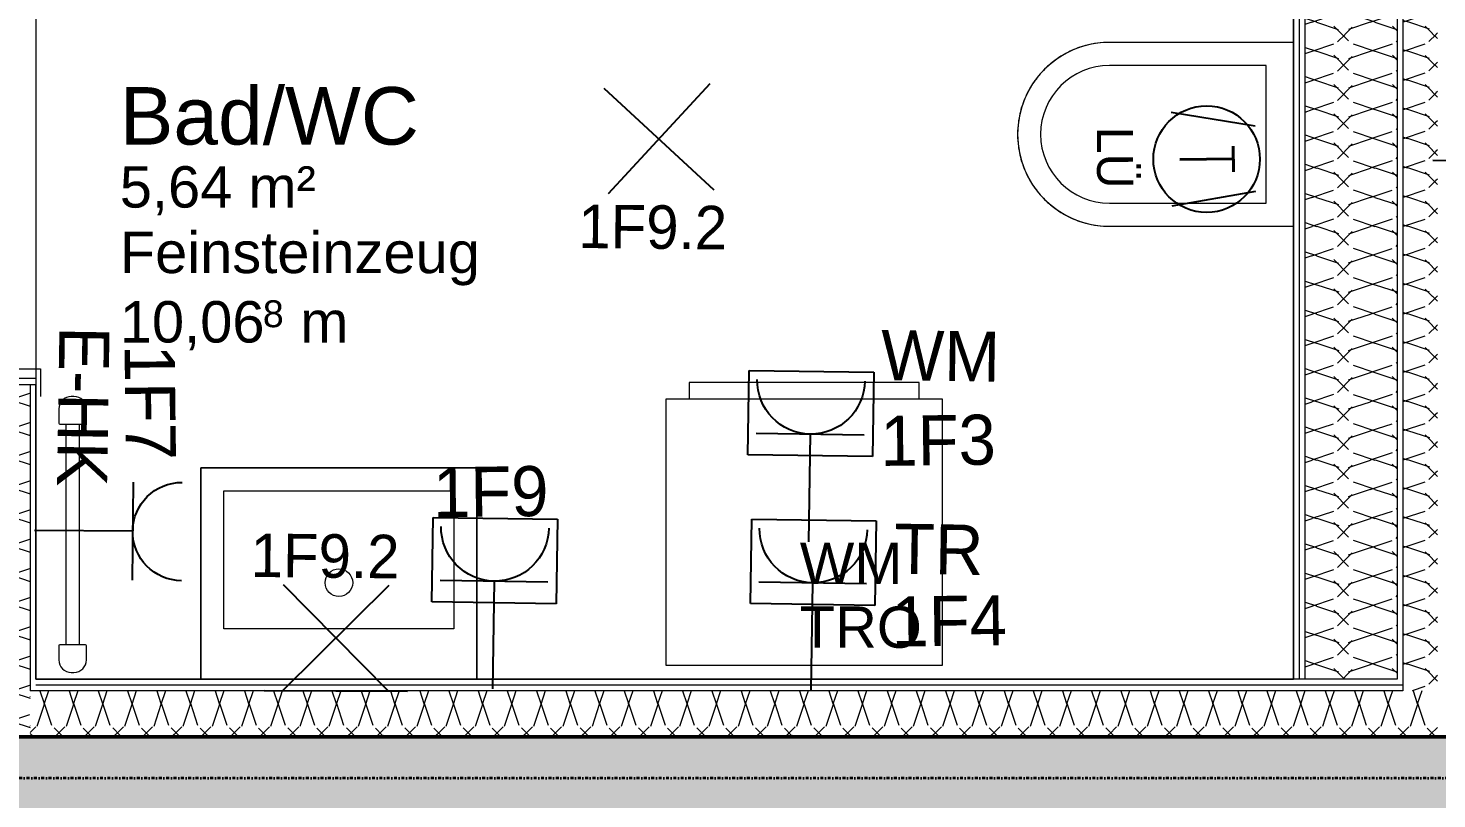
# Model space of a CAD drawing. Header units: metres. Extents: x -15638 to 29611, y -11908 to 29644.
# Drawn here: x 14869 to 17930, y 7598 to 9274 of the extents above; entities that cross this region are included whole.
import ezdxf
from ezdxf.enums import TextEntityAlignment as Align

# ---------------------------------------------------------------- set-up
doc = ezdxf.new("R2010")
doc.units = ezdxf.units.M
doc.linetypes.add('Strich Punkt Mittel', pattern=[0.015875, 0.00635, -0.004763, 0, -0.004763])
for name, color, linetype, lineweight in [('A_Decken', 8, 'Continuous', 13), ('A_Raeume_', 7, 'Continuous', 5), ('A_Raeume_Beschriftung_', 7, 'Continuous', 9), ('A_Raster_', 1, 'Continuous', 9), ('A_Sanitaer', 3, 'Continuous', 13), ('A_Tueren', 31, 'Continuous', 13), ('A_Waende', 7, 'Continuous', 13), ('M-EQPM', 50, 'Continuous', 5), ('Text', 130, 'Continuous', 9)]:
    doc.layers.add(name, color=color, linetype=linetype, lineweight=lineweight)
doc.layers.add('E_Steckdose+Schalter', color=150, linetype='Continuous', true_color=0x0b6cf4)
doc.styles.add('Arial_2', font='arial.ttf', dxfattribs={"height": 0.09})
doc.styles.add('Arial_3', font='arial.ttf', dxfattribs={"height": 0.125})
doc.styles.add('Arial_4', font='arial.ttf', dxfattribs={"height": 0.05849})
doc.styles.add('ET_LEGENDE - Wohnung$0$ROMANS', font='romans.shx', dxfattribs={"width": 0.6})

# ---------------------------------------------------------------- blocks, each defined once
blk = doc.blocks.new('*U557')
for p, q in [((-70.7, -70.7), (70.7, 70.7)), ((70.7, -70.7), (-70.7, 70.7))]:
    blk.add_line(p, q)
at = {"style": 'ET_LEGENDE - Wohnung$0$ROMANS', "width": 0.6, "flags": 1}
for tag, p in [('RAUMBUCHNUMMER', (0, -400)), ('ANLAGE', (0, -550))]:
    blk.add_attdef(tag, text='', height=100, dxfattribs=at).set_placement(p, align=Align.MIDDLE)
for tag, p in [('TEILANLAGE_NR', (0, -700)), ('KOMPONENTE', (0, -850)), ('KOMPONENTE_NR', (0, -1000)), ('BEZEICHNUNG', (0, -1150)), ('TYP', (0, -1300)), ('HERSTELLER', (0, -1450)), ('MODEL', (0, -1600)), ('LEISTUNG_MAX', (0, -1750)), ('SPEZIFISCH_1', (0, -1900)), ('SPEZIFISCH_2', (0, -2050)), ('SPEZIFISCH_3', (0, -2200)), ('SPEZIFISCH_4', (0, -2350)), ('SPEZIFISCH_5', (0, -2500)), ('GEWERKE_CODE', (0, -2650)), ('LV_POS', (0, -2800)), ('ZAEHLER', (0, -2950)), ('PLATZHALTER_1', (0, -3100)), ('PLATZHALTER_2', (0, -3250)), ('PLATZHALTER_3', (0, -3400)), ('JOBLISTE_VDMA', (0, -3550)), ('ET_SPEZIFISCH_1', (0, -3700)), ('ET_SPEZIFISCH_2', (0, -3850)), ('ET_SPEZIFISCH_3', (0, -4000)), ('ET_SPEZIFISCH_4', (0, -4150)), ('ET_SPEZIFISCH_5', (0, -4300)), ('ET_SPEZIFISCH_6', (0, -4450)), ('ET_SPEZIFISCH_7', (0, -4600))]:
    blk.add_attdef(tag, text='', height=100, dxfattribs=at).set_placement(p, align=Align.MIDDLE_CENTER)
blk = doc.blocks.new('*U572')
for p, q in [((71.8, 72.9), (-72.6, 72.9)), ((-72.6, 72.9), (-72.6, -25.1)), ((71.8, -25.1), (71.8, 72.9)), ((62.5, 0), (-62.5, 0)), ((0, 0), (0, -125)), ((-72.6, -25.1), (71.8, -25.1))]:
    blk.add_line(p, q)
blk.add_arc((0, 62.5), 62.5, 180, 0)
at = {"style": 'ET_LEGENDE - Wohnung$0$ROMANS', "width": 0.8, "flags": 1}
for tag, p in [('RAUMBUCHNUMMER', (0, -425)), ('ANLAGE', (0, -595.4)), ('TEILANLAGE_NR', (0, -755.5)), ('KOMPONENTE', (0, -901.3)), ('KOMPONENTE_NR', (0, -1063.3)), ('BEZEICHNUNG', (0, -1205.6)), ('TYP', (0, -1346.7)), ('HERSTELLER', (0, -1514.1)), ('MODEL', (0, -1677.3)), ('LEISTUNG_MAX', (0, -1851.5)), ('SPEZIFISCH_1', (0, -2012.8)), ('SPEZIFISCH_2', (0, -2200)), ('SPEZIFISCH_3', (0, -2374.2)), ('SPEZIFISCH_4', (0, -2548.5)), ('SPEZIFISCH_5', (0, -2722.7)), ('GEWERKE_CODE', (0, -2897)), ('LV_POS', (0, -3071.2)), ('ZAEHLER', (0, -3245.5)), ('PLATZHALTER_1', (0, -3419.7)), ('PLATZHALTER_2', (0, -3594)), ('PLATZHALTER_3', (0, -3768.2)), ('JOBLISTE_VDMA', (0, -3942.5))]:
    blk.add_attdef(tag, text='', height=100, dxfattribs=at).set_placement(p, align=Align.MIDDLE)
blk = doc.blocks.new('*U568')
for p, q in [((-61.1, 91.5), (-88.1, -65.9)), ((61.1, 91.4), (88.1, -65.9))]:
    blk.add_line(p, q)
blk.add_circle((0, 0), 100)
at = {"style": 'ET_LEGENDE - Wohnung$0$ROMANS', "width": 0.8}
blk.add_text('T', height=100, dxfattribs=at).set_placement((0, 0), align=Align.MIDDLE_CENTER)
at = {"style": 'ET_LEGENDE - Wohnung$0$ROMANS', "width": 0.6, "flags": 1}
for tag, p in [('RAUMBUCHNUMMER', (0, -400)), ('ANLAGE', (0, -550))]:
    blk.add_attdef(tag, text='', height=100, dxfattribs=at).set_placement(p, align=Align.MIDDLE)
for tag, p in [('TEILANLAGE_NR', (0, -700)), ('KOMPONENTE', (0, -850)), ('KOMPONENTE_NR', (0, -1000)), ('BEZEICHNUNG', (0, -1150)), ('TYP', (0, -1300)), ('HERSTELLER', (0, -1450)), ('MODEL', (0, -1600)), ('LEISTUNG_MAX', (0, -1750)), ('SPEZIFISCH_1', (0, -1900)), ('SPEZIFISCH_2', (0, -2050)), ('SPEZIFISCH_3', (0, -2200)), ('SPEZIFISCH_4', (0, -2350)), ('SPEZIFISCH_5', (0, -2500)), ('GEWERKE_CODE', (0, -2650)), ('LV_POS', (0, -2800)), ('ZAEHLER', (0, -2950)), ('PLATZHALTER_1', (0, -3100)), ('PLATZHALTER_2', (0, -3250)), ('PLATZHALTER_3', (0, -3400)), ('JOBLISTE_VDMA', (0, -3550)), ('ET_SPEZIFISCH_1', (0, -3700)), ('ET_SPEZIFISCH_2', (0, -3850)), ('ET_SPEZIFISCH_3', (0, -4000)), ('ET_SPEZIFISCH_4', (0, -4150)), ('ET_SPEZIFISCH_5', (0, -4300)), ('ET_SPEZIFISCH_6', (0, -4450)), ('ET_SPEZIFISCH_7', (0, -4600))]:
    blk.add_attdef(tag, text='', height=100, dxfattribs=at).set_placement(p, align=Align.MIDDLE_CENTER)
blk = doc.blocks.new('*U567')
for p, q in [((62.5, 0), (-62.5, 0)), ((0, 0), (0, -125))]:
    blk.add_line(p, q)
blk.add_arc((0, 62.5), 62.5, 180, 0)
at = {"style": 'ET_LEGENDE - Wohnung$0$ROMANS', "width": 0.8, "flags": 1}
for tag, p in [('RAUMBUCHNUMMER', (0, -425)), ('ANLAGE', (0, -595.4)), ('TEILANLAGE_NR', (0, -755.5)), ('KOMPONENTE', (0, -901.3)), ('KOMPONENTE_NR', (0, -1063.3)), ('BEZEICHNUNG', (0, -1205.6)), ('TYP', (0, -1346.7)), ('HERSTELLER', (0, -1514.1)), ('MODEL', (0, -1677.3)), ('LEISTUNG_MAX', (0, -1851.5)), ('SPEZIFISCH_1', (0, -2012.8)), ('SPEZIFISCH_2', (0, -2200)), ('SPEZIFISCH_3', (0, -2374.2)), ('SPEZIFISCH_4', (0, -2548.5)), ('SPEZIFISCH_5', (0, -2722.7)), ('GEWERKE_CODE', (0, -2897)), ('LV_POS', (0, -3071.2)), ('ZAEHLER', (0, -3245.5)), ('PLATZHALTER_1', (0, -3419.7)), ('PLATZHALTER_2', (0, -3594)), ('PLATZHALTER_3', (0, -3768.2)), ('JOBLISTE_VDMA', (0, -3942.5)), ('ET_SPEZIFISCH_1', (0, -4116.7)), ('ET_SPEZIFISCH_2', (0, -4291)), ('ET_SPEZIFISCH_3', (0, -4465.2)), ('ET_SPEZIFISCH_4', (0, -4639.5)), ('ET_SPEZIFISCH_5', (0, -4813.7)), ('ET_SPEZIFISCH_6', (0, -4988)), ('ET_SPEZIFISCH_7', (0, -5162.2))]:
    blk.add_attdef(tag, text='', height=100, dxfattribs=at).set_placement(p, align=Align.MIDDLE)
blk = doc.blocks.new('*U560')
for p, q in [((-70.7, -70.7), (70.7, 70.7)), ((70.7, -70.7), (-70.7, 70.7)), ((-95.7, -70.7), (95.7, -70.7))]:
    blk.add_line(p, q)
at = {"style": 'ET_LEGENDE - Wohnung$0$ROMANS', "width": 0.6, "flags": 1}
for tag, p in [('RAUMBUCHNUMMER', (0, -400)), ('ANLAGE', (0, -550))]:
    blk.add_attdef(tag, text='', height=100, dxfattribs=at).set_placement(p, align=Align.MIDDLE)
for tag, p in [('TEILANLAGE_NR', (0, -700)), ('KOMPONENTE', (0, -850)), ('KOMPONENTE_NR', (0, -1000)), ('BEZEICHNUNG', (0, -1150)), ('TYP', (0, -1300)), ('HERSTELLER', (0, -1450)), ('MODEL', (0, -1600)), ('LEISTUNG_MAX', (0, -1750)), ('SPEZIFISCH_1', (0, -1900)), ('SPEZIFISCH_2', (0, -2050)), ('SPEZIFISCH_3', (0, -2200)), ('SPEZIFISCH_4', (0, -2350)), ('SPEZIFISCH_5', (0, -2500)), ('GEWERKE_CODE', (0, -2650)), ('LV_POS', (0, -2800)), ('ZAEHLER', (0, -2950)), ('PLATZHALTER_1', (0, -3100)), ('PLATZHALTER_2', (0, -3250)), ('PLATZHALTER_3', (0, -3400)), ('JOBLISTE_VDMA', (0, -3550)), ('ET_SPEZIFISCH_1', (0, -3700)), ('ET_SPEZIFISCH_2', (0, -3850)), ('ET_SPEZIFISCH_3', (0, -4000)), ('ET_SPEZIFISCH_4', (0, -4150)), ('ET_SPEZIFISCH_5', (0, -4300)), ('ET_SPEZIFISCH_6', (0, -4450)), ('ET_SPEZIFISCH_7', (0, -4600))]:
    blk.add_attdef(tag, text='', height=100, dxfattribs=at).set_placement(p, align=Align.MIDDLE_CENTER)
blk = doc.blocks.new('Sani_Waschmaschine - 600x600-V17-263_PP_03DG_BT1')
at = {"layer": 'A_Sanitaer'}
for p, q in [((0.0175, 0.0484), (0.0175, 0.0134)), ((0.5175, 0.0484), (0.0175, 0.0484)), ((0.5175, 0.0484), (0.0175, 0.0484)), ((0.5175, 0.0134), (0.5175, 0.0484)), ((-0.0325, 0.0134), (0.5675, 0.0134)), ((-0.0325, -0.5666), (-0.0325, 0.0134)), ((0.0175, 0.0134), (0.5175, 0.0134)), ((0.0175, 0.0134), (0.0238, 0.0134)), ((0.0238, 0.0134), (0.0423, 0.0134)), ((0.0423, 0.0134), (0.0721, 0.0134)), ((0.0721, 0.0134), (0.1116, 0.0134)), ((0.1116, 0.0134), (0.159, 0.0134)), ((0.159, 0.0134), (0.2119, 0.0134)), ((0.2119, 0.0134), (0.2675, 0.0134)), ((0.2675, 0.0134), (0.3231, 0.0134)), ((0.3231, 0.0134), (0.376, 0.0134)), ((0.376, 0.0134), (0.4234, 0.0134)), ((0.4234, 0.0134), (0.463, 0.0134)), ((0.463, 0.0134), (0.4928, 0.0134)), ((0.4928, 0.0134), (0.5112, 0.0134)), ((0.5112, 0.0134), (0.5175, 0.0134)), ((0.5675, 0.0134), (0.5675, -0.5666)), ((0.5675, -0.5666), (-0.0325, -0.5666))]:
    blk.add_line(p, q, dxfattribs=at)
blk = doc.blocks.new('UZ_D1 - SL_0800x2000_Zimmertür_Stahlzarge_GK-7175309-263_PP_03DG_BT1')
at = {"layer": 'A_Tueren', "lineweight": 5}
for p, q in [((-0.4, 0.06), (-0.46, 0.06)), ((-0.4, -0.06), (-0.4, 0.06)), ((0.4, 0.06), (0.46, 0.06)), ((0.4, -0.06), (0.4, 0.06)), ((-0.46, -0.06), (-0.4, -0.06)), ((0.46, -0.06), (0.4, -0.06)), ((0.4, -0.06), (0.4, -0.86))]:
    blk.add_line(p, q, dxfattribs=at)
blk.add_arc((0.4, -0.06), 0.8, 180, 270, dxfattribs=at)
blk = doc.blocks.new('Sani_WC-Wandbasierend - 400x600-V18-263_PP_03DG_BT1')
at = {"layer": 'A_Sanitaer', "lineweight": 5}
for p, q in [((-0.075, 0.5125), (-0.075, 0.1125)), ((-0.075, 0.5125), (-0.075, 0.1125)), ((-0.025, 0.5125), (-0.025, 0.1725)), ((0.275, 0.1725), (0.275, 0.5125)), ((0.325, 0.1125), (0.325, 0.5125)), ((0.325, 0.1125), (0.325, 0.5125)), ((-0.025, 0.1725), (0.275, 0.1725)), ((-0.075, 0.1125), (0.325, 0.1125))]:
    blk.add_line(p, q, dxfattribs=at)
for radius, start, end in [(0.2, 0, 180), (0.2, 101.334, 112.8529), (0.2, 97.6033, 101.334), (0.2, 82.3967, 97.6033), (0.2, 78.666, 82.3967), (0.2, 67.1471, 78.666), (0.2, 118.3339, 128.1952), (0.2, 112.8529, 118.3339), (0.2, 61.6661, 67.1471), (0.2, 51.8048, 61.6661), (0.2, 134.0719, 143.7338), (0.15, 0, 180), (0.2, 128.1952, 134.0719), (0.2, 45.9281, 51.8048), (0.2, 36.2662, 45.9281), (0.2, 149.4915, 152.0709), (0.2, 143.7338, 149.4915), (0.2, 30.5085, 36.2662), (0.2, 20.149, 30.5085), (0.2, 152.2044, 159.851), (0.2, 164.7803, 180), (0.2, 159.851, 164.7803), (0.2, 15.2197, 20.149), (0.2, 0, 15.2197)]:
    blk.add_arc((0.125, 0.5125), radius, start, end, dxfattribs=at)
blk = doc.blocks.new('Sani_Waschtisch_Wandbasiert_eckig_einzel - 600 x 460-11352363-263_PP_03DG_BT1')
at = {"layer": 'A_Sanitaer', "lineweight": 5}
for p, q in [((0.4226, 0.5225), (-0.1774, 0.5225)), ((-0.1774, 0.5225), (-0.1774, 0.0625)), ((-0.1774, 0.0625), (-0.1774, 0.5225)), ((-0.1774, 0.5225), (0.4226, 0.5225)), ((0.4226, 0.0625), (0.4226, 0.5225)), ((0.4226, 0.5225), (0.4226, 0.0625)), ((-0.1274, 0.1725), (-0.1274, 0.4725)), ((-0.1274, 0.4725), (0.3726, 0.4725)), ((0.3726, 0.4725), (0.3726, 0.1725)), ((0.3726, 0.1725), (-0.1274, 0.1725))]:
    blk.add_line(p, q, dxfattribs=at)
blk.add_circle((0.1226, 0.2725), 0.03, dxfattribs=at)
blk = doc.blocks.new('HLS_Heizkörper Bad - 60x120-V55-263_PP_03DG_BT1')
at = {"layer": 'M-EQPM'}
for p, q in [((-0.242, -0.05), (-0.273, -0.05)), ((-0.24, -0.108), (-0.24, -0.052)), ((0.24, -0.052), (0.24, -0.108)), ((0.273, -0.05), (0.242, -0.05)), ((-0.3, -0.077), (-0.3, -0.083)), ((0.24, -0.065), (-0.24, -0.065)), ((0.3, -0.083), (0.3, -0.077)), ((-0.273, -0.11), (-0.242, -0.11)), ((-0.24, -0.095), (0.24, -0.095)), ((0.242, -0.11), (0.273, -0.11))]:
    blk.add_line(p, q, dxfattribs=at)
for centre, radius, start, end in [((-0.273, -0.077), 0.027, 90, 180), ((-0.242, -0.052), 0.00198, 360, 90), ((-0.242, -0.052), 0.00198, 45, 75), ((0.242, -0.052), 0.002, 90, 180), ((0.273, -0.077), 0.027, 360, 90), ((-0.273, -0.083), 0.027, 180, 270), ((0.273, -0.083), 0.027, 270, 360), ((-0.242, -0.108), 0.002, 270, 360), ((-0.242, -0.108), 0.002, 270, 360), ((0.242, -0.108), 0.00198, 180, 270), ((0.242, -0.108), 0.00198, 180, 270)]:
    blk.add_arc(centre, radius, start, end, dxfattribs=at)
blk = doc.blocks.new('354354')
at = {"layer": 'A_Waende', "lineweight": 5}
h = blk.add_hatch(dxfattribs=at)
h.set_pattern_fill('FP_55', color=250, angle=-135, style=0, pattern_type=2)
h.set_pattern_definition([(315, (33.68869, 79.74255), (0.254, -0.1270034), [0.02245, -0.15715]), (315, (33.7997, 79.69518), (0.254, -0.1270034), [0.02245, -0.15715]), (315, (33.68869, 79.67891), (0.254, -0.1270034), [0.02245, -0.15715]), (315, (33.7997, 79.63154), (0.254, -0.1270034), [0.02245, -0.15715]), (341.565, (33.704245, 79.726997), (0.5079977, -0.1270007), [0.0502, -0.35141]), (341.565, (33.752328, 79.71144), (0.5079977, -0.1270007), [0.0502, -0.35141]), (341.565, (33.704245, 79.663357), (0.5079977, -0.1270007), [0.0502, -0.35141]), (341.565, (33.752328, 79.6478), (0.5079977, -0.1270007), [0.0502, -0.35141]), (45, (33.80041, 79.727), (-0.254, -0.1270034), [0.02245, -0.15715]), (45, (33.68869, 79.67891), (-0.254, -0.1270034), [0.02245, -0.15715]), (45, (33.7997, 79.66406), (-0.254, -0.1270034), [0.02245, -0.15715]), (45, (33.689395, 79.61598), (-0.254, -0.1270034), [0.02245, -0.15715]), (18.435, (33.752328, 79.71144), (-0.5079977, -0.1270007), [0.0502, -0.35141]), (18.435, (33.70495, 79.695177), (-0.5079977, -0.1270007), [0.0502, -0.35141]), (18.435, (33.752328, 79.6478), (-0.5079977, -0.1270007), [0.0502, -0.35141]), (18.435, (33.70495, 79.631537), (-0.5079977, -0.1270007), [0.0502, -0.35141])])
h.paths.add_polyline_path([(33.7013, 78.4805), (33.7763, 78.4805), (33.7763, 79.2455), (33.7013, 79.2455), (33.7013, 78.5305)])
h.paths.add_polyline_path([(33.7013, 80.1155), (33.7763, 80.1155), (33.7763, 80.993), (33.7013, 80.993), (33.7013, 80.1305)])
h = blk.add_hatch(dxfattribs=at)
h.set_pattern_fill('FP_57', color=250, angle=-135, style=0, pattern_type=2)
h.set_pattern_definition([(315, (36.52277, 79.42294), (0.254, -0.127003), [0.02245, -0.15715]), (315, (36.63379, 79.375565), (0.254, -0.1270034), [0.02245, -0.15715]), (315, (36.52277, 79.3593), (0.254, -0.1270034), [0.02245, -0.15715]), (315, (36.63379, 79.311925), (0.254, -0.1270034), [0.02245, -0.15715]), (341.565, (36.53833, 79.407384), (0.5079977, -0.1270007), [0.0502, -0.35141]), (341.565, (36.585705, 79.39112), (0.5079977, -0.1270007), [0.0502, -0.35141]), (341.565, (36.53833, 79.343745), (0.5079977, -0.1270007), [0.0502, -0.35141]), (341.565, (36.58641, 79.32819), (0.5079977, -0.1270007), [0.0502, -0.35141]), (45, (36.63379, 79.40668), (-0.254, -0.127003), [0.02245, -0.15715]), (45, (36.52277, 79.3593), (-0.254, -0.1270034), [0.02245, -0.15715]), (45, (36.63379, 79.34304), (-0.254, -0.1270034), [0.02245, -0.15715]), (45, (36.52277, 79.29566), (-0.254, -0.1270034), [0.02245, -0.15715]), (18.435, (36.585705, 79.39112), (-0.5079977, -0.1270007), [0.0502, -0.35141]), (18.435, (36.539036, 79.375565), (-0.5079977, -0.1270007), [0.0502, -0.35141]), (18.435, (36.58641, 79.32819), (-0.5079977, -0.1270007), [0.0502, -0.35141]), (18.435, (36.539036, 79.311925), (-0.5079977, -0.1270007), [0.0502, -0.35141])])
h.paths.add_polyline_path([(36.7477, 78.6055), (36.7477, 80.2855), (36.5477, 80.2855), (36.5477, 78.6055)])
h = blk.add_hatch(dxfattribs=at)
h.set_pattern_fill('FP_56', color=250, angle=225, style=0, pattern_type=2)
h.set_pattern_definition([(135, (36.84804, 79.42294), (-0.254, 0.127003), [0.02245, -0.15715]), (135, (36.73632, 79.47102), (-0.254, 0.127003), [0.02245, -0.15715]), (135, (36.84804, 79.48658), (-0.254, 0.1270034), [0.02245, -0.15715]), (135, (36.73703, 79.53396), (-0.254, 0.1270034), [0.02245, -0.15715]), (161.565, (36.83178, 79.439204), (-0.5079977, 0.1270007), [0.0502, -0.35141]), (161.565, (36.783695, 79.45476), (-0.5079977, 0.1270007), [0.0502, -0.35141]), (161.565, (36.83178, 79.502844), (-0.5079977, 0.1270007), [0.0502, -0.35141]), (161.565, (36.783695, 79.5184), (-0.5079977, 0.1270007), [0.0502, -0.35141]), (225, (36.73632, 79.4385), (0.254, 0.127003), [0.02245, -0.15715]), (225, (36.84804, 79.48658), (0.254, 0.1270034), [0.02245, -0.15715]), (225, (36.73632, 79.50214), (0.254, 0.1270034), [0.02245, -0.15715]), (225, (36.84804, 79.55022), (0.254, 0.1270034), [0.02245, -0.15715]), (198.435, (36.783695, 79.45476), (0.5079977, 0.1270007), [0.0502, -0.35141]), (198.435, (36.83178, 79.470317), (0.5079977, 0.1270007), [0.0502, -0.35141]), (198.435, (36.783695, 79.5184), (0.5079977, 0.1270007), [0.0502, -0.35141]), (198.435, (36.83178, 79.533957), (0.5079977, 0.1270007), [0.0502, -0.35141])])
h.paths.add_polyline_path([(36.7602, 78.5805), (36.8352, 78.5805), (36.8352, 80.2405), (36.7602, 80.2405), (36.7602, 78.593)])
h = blk.add_hatch(dxfattribs=at)
h.set_pattern_fill('FP_70', color=250, angle=45, style=0, pattern_type=2)
h.set_pattern_definition([(225, (35.31786, 78.605525), (-0.1270034, -0.254), [0.02245, -0.15715]), (225, (35.27049, 78.49451), (-0.1270034, -0.254), [0.02245, -0.15715]), (225, (35.25422, 78.605525), (-0.1270034, -0.254), [0.02245, -0.15715]), (225, (35.20685, 78.49451), (-0.1270034, -0.254), [0.02245, -0.15715]), (251.565, (35.302306, 78.58997), (-0.1270007, -0.5079977), [0.0502, -0.35141]), (251.565, (35.28675, 78.541886), (-0.1270007, -0.5079977), [0.0502, -0.35141]), (251.565, (35.238666, 78.58997), (-0.1270007, -0.5079977), [0.0502, -0.35141]), (251.565, (35.22311, 78.541886), (-0.1270007, -0.5079977), [0.0502, -0.35141]), (315, (35.30231, 78.4938), (-0.1270034, 0.254), [0.02245, -0.15715]), (315, (35.25422, 78.605525), (-0.1270034, 0.254), [0.02245, -0.15715]), (315, (35.23937, 78.49451), (-0.1270034, 0.254), [0.02245, -0.15715]), (315, (35.19058, 78.605525), (-0.1270034, 0.254), [0.02245, -0.15715]), (288.435, (35.28675, 78.541886), (-0.1270007, 0.5079977), [0.0502, -0.35141]), (288.435, (35.270486, 78.58926), (-0.1270007, 0.5079977), [0.0502, -0.35141]), (288.435, (35.22311, 78.541886), (-0.1270007, 0.5079977), [0.0502, -0.35141]), (288.435, (35.206847, 78.58926), (-0.1270007, 0.5079977), [0.0502, -0.35141])])
h.paths.add_polyline_path([(33.7763, 78.4805), (36.8352, 78.4805), (36.8352, 78.5805), (33.7763, 78.5805), (33.7763, 78.5039)])
h = blk.add_hatch(dxfattribs=at)
h.set_pattern_fill('FP_4', color=250, style=0, pattern_type=2)
h.set_pattern_definition([(45, (0, 0), (-0.08980256, 0.08980256), []), (45, (0.0898, 0), (-0.08980256, 0.08980256), [0.0635, -0.03175])])
h.paths.add_polyline_path([(30.1509, 78.3005), (30.1877, 78.3005), (30.1877, 78.4805), (22.0727, 78.4805), (22.0727, 78.3005), (30.1359, 78.3005)])
h.paths.add_polyline_path([(16.5777, 78.3005), (21.0527, 78.3005), (21.0527, 78.4805), (15.0327, 78.4805), (15.0327, 78.3005), (16.5627, 78.3005)])
h.paths.add_polyline_path([(38.7877, 78.3005), (39.0827, 78.3005), (39.0827, 78.4805), (31.2077, 78.4805), (31.2077, 78.3005), (38.7782, 78.3005)])
at = {"layer": 'A_Decken'}
for p, q in [((33.6888, 79.2605), (33.7888, 79.2605)), ((33.7888, 79.2605), (33.7888, 79.2455))]:
    blk.add_line(p, q, dxfattribs=at)
at = {"layer": 'A_Raeume_', "flags": 128}
blk.add_lwpolyline([(36.5227, 80.2405), (35.7443, 80.2405), (35.5427, 80.2405), (35.5427, 80.3371), (35.5427, 80.6339), (35.5427, 80.7305), (35.5427, 80.836), (35.5427, 80.9055), (33.8265, 80.9055), (33.7888, 80.9055), (33.7888, 78.6055), (36.5227, 78.6055)], close=True, dxfattribs=at)
at = {"layer": 'A_Raster_', "linetype": 'Strich Punkt Mittel', "lineweight": 35}
blk.add_line((48.1215, 78.3905), (3.8074, 78.3905), dxfattribs=at)
at = {"layer": 'A_Waende'}
for p, q in [((36.5477, 78.6055), (36.5477, 80.2855)), ((36.7477, 80.2855), (36.7477, 78.6055)), ((36.5227, 80.2405), (36.5227, 78.6055)), ((36.7602, 80.2405), (36.7602, 78.5805)), ((33.7888, 79.2455), (33.7763, 79.2455)), ((33.7763, 79.2455), (33.7763, 78.5805)), ((33.7888, 78.6055), (33.7888, 79.2455)), ((36.7477, 78.6055), (33.7888, 78.6055)), ((36.7602, 78.5805), (33.7763, 78.5805))]:
    blk.add_line(p, q, dxfattribs=at)
at = {"layer": 'A_Waende', "lineweight": 18}
for p, q in [((36.5352, 78.6055), (36.5352, 80.2555)), ((36.7602, 78.593), (33.7888, 78.593))]:
    blk.add_line(p, q, dxfattribs=at)
at = {"layer": 'A_Waende', "color": 250, "lineweight": 5}
blk.add_line((33.7763, 79.2455), (33.7013, 79.2455), dxfattribs=at)
at = {"layer": 'A_Waende', "color": 10, "lineweight": 50}
blk.add_line((39.0827, 78.4805), (32.1263, 78.4805), dxfattribs=at)
at = {"layer": 'A_Sanitaer', "rotation": 89.9999999999995}
blk.add_blockref('Sani_WC-Wandbasierend - 400x600-V18-263_PP_03DG_BT1', (36.6352, 79.6655), dxfattribs=at)
at = {"layer": 'A_Sanitaer'}
for name, p in [('Sani_Waschmaschine - 600x600-V17-263_PP_03DG_BT1', (35.1913, 79.2021)), ('Sani_Waschtisch_Wandbasiert_eckig_einzel - 600 x 460-11352363-263_PP_03DG_BT1', (34.325, 78.543))]:
    blk.add_blockref(name, p, dxfattribs=at)
at = {"layer": 'A_Tueren', "rotation": 269.9999999999989}
blk.add_blockref('UZ_D1 - SL_0800x2000_Zimmertür_Stahlzarge_GK-7175309-263_PP_03DG_BT1', (33.7388, 79.6805), dxfattribs=at)
at = {"layer": 'M-EQPM', "rotation": 89.99999999999991}
blk.add_blockref('HLS_Heizkörper Bad - 60x120-V55-263_PP_03DG_BT1', (33.7888, 78.9205), dxfattribs=at)
at = {"layer": 'A_Raeume_Beschriftung_', "attachment_point": 1}
for s, insert, char_height, width, style in [('Bad/WC', (33.9714, 79.8932), 0.125, 0.793671, 'Arial_3'), ('5,64 m²', (33.9714, 79.7212), 0.09, 0.505063, 'Arial_2'), ('Feinsteinzeug', (33.9714, 79.5787), 0.09, 0.909915, 'Arial_2'), ('10,06', (33.9714, 79.4278), 0.09, 0.376793, 'Arial_2'), ('8', (34.2823, 79.4296), 0.0585, 0.056118, 'Arial_4'), (' m', (34.3286, 79.4278), 0.09, 0.164346, 'Arial_2')]:
    blk.add_mtext(s, dxfattribs=dict(at, insert=insert, char_height=char_height, width=width, style=style))
at = {"layer": 'Text', "color": 7, "char_height": 0.09, "attachment_point": 1, "style": 'Arial_2'}
for s, insert, width in [('WM', (35.4493, 78.9028), 0.276582), ('TRO', (35.4493, 78.7639), 0.316667)]:
    blk.add_mtext(s, dxfattribs=dict(at, insert=insert, width=width))

msp = doc.modelspace()

# ---------------------------------------------------------------- block references
at = {"xscale": 1000, "yscale": 1000, "zscale": 1000}
msp.add_blockref('354354', (-18903.7, -70747.2), dxfattribs=at)
at = {"layer": 'E_Steckdose+Schalter'}
for name, p, xscale, yscale, zscale, rotation in [('*U557', (16239.5, 9033.3), 1.6266037796749, 1.6266037796749, 1.6266037796749, 182.2804756445144), ('*U568', (17429.9, 8989.3), 1.158225034426236, 1.158225034426236, 1.158225034426236, 270.3873567844342), ('*U567', (18134.9, 8984.7), -1.709411511611679, 1.709411511611679, 1.70941151161168, 269.5670765846539), ('*U572', (16568.2, 8391.5), -1.872466151812784, 1.872466151812784, 1.872466151812784, 359.1043585717039), ('*U567', (15095.7, 8180.3), -1.709411511611679, 1.709411511611679, 1.70941151161168, 269.5670765846539), ('*U572', (15881.3, 8071.8), -1.872466151812784, 1.872466151812784, 1.872466151812784, 359.1043585717039), ('*U572', (16573.4, 8068.2), -1.872466151812784, 1.872466151812784, 1.872466151812784, 359.1043585717039), ('*U560', (15537.7, 7948.3), 1.6266037796749, 1.6266037796749, 1.6266037796749, 359.6685916333395)]:
    msp.add_blockref(name, p, dxfattribs=dict(at, xscale=xscale, yscale=yscale, zscale=zscale, rotation=rotation))

# ---------------------------------------------------------------- texts
at = {"color": 212}
for s, height, rotation, p in [('LÜ', 78.55, 270.1777, (17191.4, 9059.6)), ('1F9.2', 94.6, 359.4197, (16063.8, 8796.2)), ('1F7', 108.9, 270.6968, (15078, 8585.1)), ('1F3', 108.9, 0.6968, (16721.4, 8322.2)), ('1F9', 108.9, 0.6968, (15749.1, 8210.4)), ('1F9.2', 94.6, 359.4197, (15351.7, 8080.9)), ('1F4', 108.9, 0.6968, (16745.6, 7929.4))]:
    msp.add_text(s, height=height, rotation=rotation, dxfattribs=at).set_placement(p)
at = {"color": 30, "true_color": 0xf26722}
for s, rotation, p in [('E-HK', 269.1044, (14936.6, 8626.3)), ('WM', 359.1044, (16721.3, 8509.1)), ('TR', 359.1044, (16749.7, 8088))]:
    msp.add_text(s, height=108.9, rotation=rotation, dxfattribs=at).set_placement(p)

doc.saveas('drawing.dxf')
